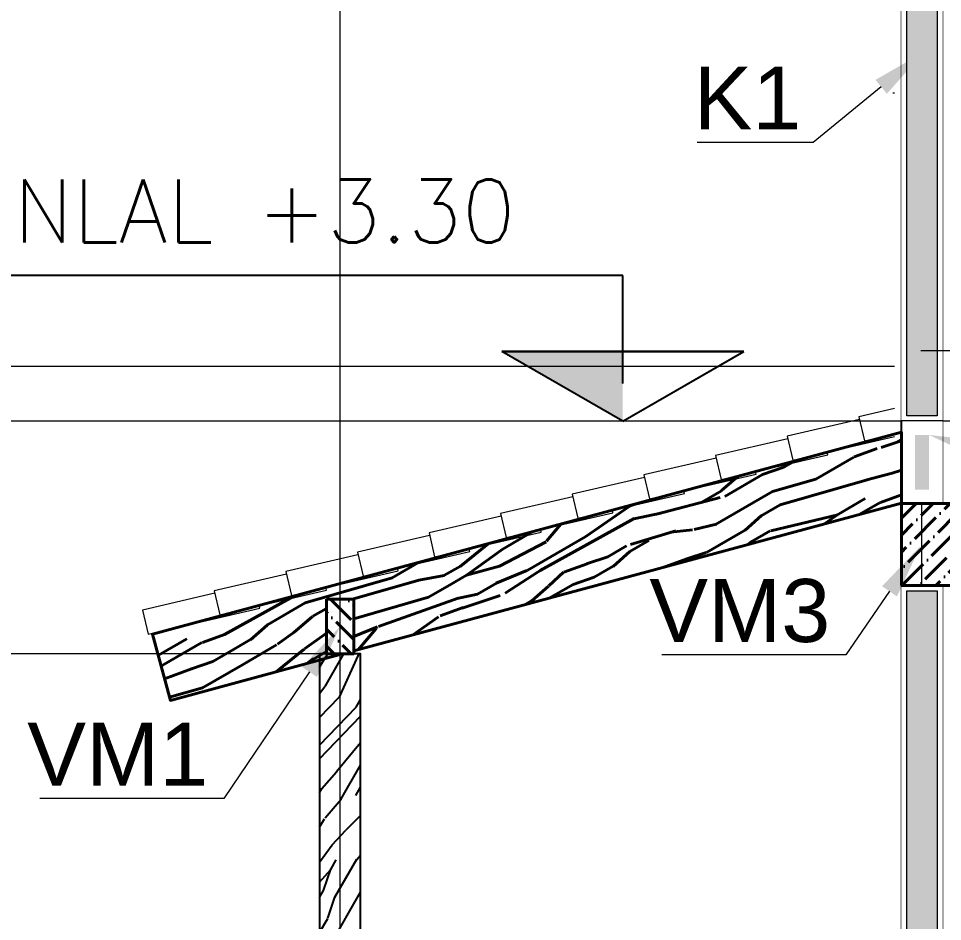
# Model space of a CAD drawing. Header units: metres. Extents: x 14 to 161, y 5 to 309.
# Drawn here: x 107.537 to 110.911, y 75.497 to 78.796 of the extents above; entities that cross this region are included whole.
import ezdxf
from ezdxf import colors
from ezdxf.entities.mleader import LeaderData, LeaderLine
from ezdxf.math import Vec2, Vec3

# ---------------------------------------------------------------- set-up
doc = ezdxf.new("R2010")
doc.units = ezdxf.units.M
doc.set_wipeout_variables(frame=1)
for name, pattern in [('ACAD_ISO04W100', [30, 24, -3, 0, -3]), ('ACAD_ISO05W100', [33, 24, -3, 0, -3, 0, -3]), ('ACAD_ISO06W100', [36, 24, -3, 0, -3, 0, -3, 0, -3]), ('CENTRO2', [0.8999999999999999, 0.6, -0.1, 0.1, -0.1])]:
    doc.linetypes.add(name, pattern=pattern)
for name, color, linetype, lineweight in [('A-Acabados arquitectonicos', 254, 'Continuous', 20), ('E-Castillos', 3, 'Continuous', 5), ('E-Ejes', 1, 'CENTRO2', 9), ('E-Hatch', 1, 'Continuous', 5), ('E-Textos', 3, 'Continuous', 15), ('E-Viga de Madera1', 3, 'ACAD_ISO04W100', 40), ('E-Viga de Madera2', 2, 'ACAD_ISO05W100', 40), ('E-Viga de Madera3', 4, 'ACAD_ISO06W100', 40)]:
    doc.layers.add(name, color=color, linetype=linetype, lineweight=lineweight)
for name, color, linetype in [('E-Columna de Madera', 6, 'Continuous'), ('E-Cotas', 2, 'Continuous'), ('E-Trabe 2', 6, 'Continuous')]:
    doc.layers.add(name, color=color, linetype=linetype)
doc.layers.add('Jach-Anotaciones-CalidaddeLínea  0.13', color=7, linetype='Continuous', lineweight=13, true_color=0x000000)
doc.styles.add('ASHADE', font='simplex.shx')
doc.styles.add('General', font='arial.ttf', dxfattribs={"height": 2.3})

# ---------------------------------------------------------------- blocks, each defined once
blk = doc.blocks.new('*U948')
at = {"layer": 'E-Castillos'}
blk.add_lwpolyline([(-0.07509993571125051, -2.625000000000028), (-0.07509993571125051, 0.07499999999998863), (0.07490006428872675, 0.07499999999998863), (0.07490006428872675, -2.625000000000028), (-0.07509993571125051, -2.625000000000028)], dxfattribs=at)
blk.add_wipeout([(-0.07509993571125051, -2.625000000000028), (0.07490006428872675, -2.625000000000028), (0.07490006428872675, 0.07499999999998774), (-0.07509993571125051, 0.07499999999998774)])
at = {"layer": 'E-Hatch'}
h = blk.add_hatch(color=1, dxfattribs=at)
h.dxf.hatch_style = 1
h.paths.add_polyline_path([(-0.05509993571125051, -2.605000000000028), (-0.05509993571125051, 0.05499999999998864), (0.05490006428872676, 0.05499999999998863), (0.05490006428872676, -2.605000000000028)])
at = {"layer": 'E-Castillos'}
blk.add_lwpolyline([(-0.05509993571125051, -2.605000000000028), (-0.05509993571125051, 0.05499999999998864), (0.05490006428872676, 0.05499999999998863), (0.05490006428872676, -2.605000000000028)], close=True, dxfattribs=at)
blk = doc.blocks.new('*U825')
for points in [[(-0.2999999999999972, -0.07500000000000373), (0, -0.07500000000000373), (0, 0.07500000000000195), (-0.2999999999999972, 0.07500000000000195)], [(-0.2499999999999922, -0.02500000000000593), (-0.05000000000000493, -0.02500000000000593), (-0.05000000000000493, 0.02500000000000415), (-0.2499999999999922, 0.02500000000000415)]]:
    blk.add_lwpolyline(points, close=True)
blk.add_wipeout([(-0.2999999999999972, -0.07500000000000384), (-2.7755575615628914e-17, -0.07500000000000384), (-2.7755575615628914e-17, 0.07500000000000273), (-0.2999999999999972, 0.07500000000000273)])
at = {"linetype": 'ByBlock'}
h = blk.add_hatch(color=256, dxfattribs=at)
h.dxf.hatch_style = 1
h.paths.add_polyline_path([(-0.2499999999999922, 0.02500000000000415), (-0.2499999999999922, -0.02500000000000593), (-0.05000000000000493, -0.02500000000000593), (-0.05000000000000493, 0.02500000000000415)])
blk.add_line((-0.2999999999999972, 0.07500000000000284), (0, 0.07500000000000284))
blk = doc.blocks.new('*U817')
at = {"layer": 'E-Cotas', "color": 2}
for p, q in [((-3.830894712564259e-08, 5.328313049120647), (-22.6614447994189, 5.328313049120647)), ((-3.830894712564259e-08, 1.383696414721948), (-3.830894712564259e-08, 5.328313049120647)), ((-4.417412719814031, 2.550394406733852), (4.417412652509363, 2.550394406733852)), ((4.417412652509363, 2.550394406733852), (-4.417412719814031, 2.550394406733852)), ((-3.830894712564259e-08, 2.054315384469874e-09), (-4.417412719814031, 2.550394406733852)), ((-3.830894712564259e-08, 2.054315384469874e-09), (-4.417412719814031, 2.550394406733852)), ((-3.830894712564259e-08, 2.054315384469874e-09), (4.417412652509363, 2.550394406733852)), ((-1.036926988717823e-08, -7.258910361684912e-09), (4.196640550034196, 2.42293155957554))]:
    blk.add_line(p, q, dxfattribs=at)
blk.add_solid([(-4.417412719814031, 2.550394406733852), (-3.830894712564259e-08, 2.550394406733852), (-4.417412719814031, 2.550394406733852), (-3.830894712564259e-08, 2.054315384469874e-09)], dxfattribs=at)
at = {"layer": 'E-Textos', "color": 3, "ltscale": 0.5, "style": 'ASHADE'}
blk.add_attdef('NLAL', (-22.24336711968285, 6.53209489501368, -0.2012455378280725), '', height=2.3, dxfattribs=at)

msp = doc.modelspace()

# ---------------------------------------------------------------- hatches: boundary and pattern name
at = {"layer": 'E-Columna de Madera', "ltscale": 100}
h = msp.add_hatch(dxfattribs=at)
h.set_pattern_fill('WOOD_01', color=256, scale=0.8, angle=59.99999999999999, pattern_type=2)
h.set_pattern_definition([(59.99999999999999, (44.4860927442395, 74.7781834564539), (-0.6928203230275509, 0.4000000000000001), [0.16, -0.6400000000000001]), (68.9726, (44.86421571867436, 74.56911165968417), (1.707181333764873, 4.556921008755907), [0.1538832, -15.2344232]), (65.71050000000001, (44.81864649929264, 74.5861834564539), (2.907189787389082, 6.6353772305239), [0.1607984, -7.8791008]), (44.57789999999999, (44.61080040238437, 74.7061834564539), (6.478452004936241, 6.421028284839122), [0.2406656, -23.8259016]), (53.6599, (44.3901696957854, 74.85203986291445), (0.3999987109868188, 0.6928213591829309), [0.1448864, -7.099420800000001]), (45.06859999999999, (44.79707727991104, 74.64482447260528), (2.292819189945099, 2.371281938520576), [0.1241936, -12.2951456]), (48.6901, (44.255241492555, 74.63433735954564), (0.3999998598007705, 0.6928206732555288), [0.3263376, -3.7528776]), (65.71050000000001, (44.92656954774691, 74.53311165968418), (2.907189787389082, 6.6353772305239), [0.0803992, -7.9595]), (59.99999999999999, (44.63158501207533, 74.6941834564539), (-0.6928203230275509, 0.4000000000000001), [0.08000000000000002, -0.7200000000000001]), (59.99999999999999, (44.46844657331201, 74.60361939184838), (-0.6928203230275509, 0.4000000000000001), [0.24, -0.5599999999999999]), (71.3099, (44.4445235248578, 74.8021834564539), (0.9071813619919353, 3.171280108323208), [0.081584, -3.9976312]), (62.72629999999999, (44.66086704437805, 74.58490142415114), (7.307182553961365, 14.25640507200551), [0.1681904, -16.6508464]), (52.40539999999999, (44.70165165406888, 74.60754244030252), (3.892815890058081, 5.142565012409674), [0.1210616, -11.9851336]), (59.99999999999999, (44.94492337681925, 74.42090142415114), (-0.6928203230275509, 0.4000000000000001), [0.16, -0.6400000000000001]), (58.83090000000001, (44.93956439297074, 74.33161939184839), (0.3999995411979115, 0.6928207571866336), [0.3920816, -38.81608]), (59.99999999999999, (44.41994915070006, 74.63161939184839), (-0.6928203230275509, 0.4000000000000001), [0.08000000000000002, -0.7200000000000001]), (59.99999999999999, (44.40452352485784, 74.73290142415114), (-0.6928203230275509, 0.4000000000000001), [0.08000000000000002, -0.7200000000000001]), (59.99999999999999, (44.16216969578534, 74.45713227878875), (-0.6928203230275509, 0.4000000000000001), [0.12, -0.68]), (50.5377, (44.23552867963394, 74.66419376600618), (0.3999997623479966, 0.6928205315673218), [0.2433104, -4.6228992]), (59.99999999999999, (44.1075286796339, 74.44249126263736), (-0.6928203230275509, 0.4000000000000001), [0.16, -0.6400000000000001]), (59.99999999999999, (44.68706697035884, 74.00628102710434), (-0.6928203230275509, 0.4000000000000001), [0.08800000000000001, -0.7120000000000001]), (59.99999999999999, (44.85642595420734, 74.3796193918484), (-0.6928203230275509, 0.4000000000000001), [0.08000000000000002, -0.7200000000000001]), (59.99999999999999, (44.63164134451654, 74.03828102710433), (-0.6928203230275509, 0.4000000000000001), [0.168, -0.6320000000000001]), (65.4403, (44.7940721251349, 74.4156193918484), (3.307183171481737, 7.328200936655065), [0.1687599999999992, -16.7072575999999]), (59.99999999999999, (44.74264649929273, 74.45454759507867), (-0.6928203230275509, 0.4000000000000001), [0.152, -0.6480000000000001]), (59.99999999999999, (44.52079009283216, 74.10228102710434), (-0.6928203230275509, 0.4000000000000001), [0.08800000000000001, -0.7120000000000001]), (58.83090000000001, (44.45793884114778, 74.24941946586765), (0.3999995411979115, 0.6928207571866336), [0.3920816, -38.81608]), (59.99999999999999, (44.43158501207529, 74.34777329494013), (-0.6928203230275509, 0.4000000000000001), [0.08000000000000002, -0.7200000000000001]), (59.99999999999999, (44.37080040238448, 74.29049126263737), (-0.6928203230275509, 0.4000000000000001), [0.08000000000000002, -0.7200000000000001]), (59.99999999999999, (44.53080040238444, 74.56761939184838), (-0.6928203230275509, 0.4000000000000001), [0.16, -0.6400000000000001]), (59.99999999999999, (44.43694399592391, 74.43705532724287), (-0.6928203230275509, 0.4000000000000001), [0.08000000000000002, -0.7200000000000001]), (59.99999999999999, (44.27380555716059, 74.34649126263737), (-0.6928203230275509, 0.4000000000000001), [0.16, -0.6400000000000001]), (79.6538, (44.67279009283209, 74.3655527498548), (1.628722567496922, 9.221021557858283), [0.1189287999999996, -11.77392479999995]), (71.3099, (44.41080040238444, 74.35977329494013), (0.9071813619919353, 3.171280108323208), [0.081584, -3.9976312]), (71.3099, (44.60544141853586, 74.61690142415114), (0.9071813619919353, 3.171280108323208), [0.081584, -3.9976312]), (65.71050000000001, (44.22216969578528, 74.56105532724288), (2.907189787389082, 6.6353772305239), [0.0803992, -7.9595]), (49.69519999999999, (44.04967227317343, 74.37428102710433), (3.092816639550967, 3.756924043554549), [0.08944239999999962, -8.854827999999952]), (48.6901, (44.73106697035871, 74.08249126263736), (0.3999998598007705, 0.6928206732555288), [0.081584, -3.9976312]), (150, (44.78492337681939, 74.14377329494012), (-0.4000000000000002, -0.6928203230275509), [0, -0.8]), (46.60760000000001, (44.31294399592389, 74.22228102710434), (9.571260273929024, 10.17795783413843), [0.172696, -17.0969232]), (71.3099, (44.45994915070003, 74.70090142415114), (0.9071813619919353, 3.171280108323208), [0.081584, -3.9976312]), (70.3048, (44.89642595420742, 74.44890142415115), (1.307182332745853, 3.864099886017482), [0.0894424, -8.854828000000001]), (48.6901, (44.47158501207525, 74.41705532724288), (0.3999998598007705, 0.6928206732555288), [0.081584, -3.9976312]), (48.6901, (44.47694399592388, 74.50633735954564), (0.3999998598007705, 0.6928206732555288), [0.081584, -3.9976312]), (41.5651, (44.38222602822668, 74.18228102710434), (0.3999991070388526, 0.6928206457307985), [0.1011927999999996, -2.428628799999987]), (45.9638, (44.1906671183973, 74.39449126263737), (0.399998980610664, 0.6928205473604472), [0.3298488, -2.9686352]), (43.3008, (44.22216969578528, 74.56105532724288), (4.185636286557601, 4.049744739044551), [0.2505672, -8.101676]), (59.99999999999999, (44.18752867963394, 74.58105532724288), (-0.6928203230275509, 0.4000000000000001), [0.096, -0.7040000000000001]), (45.9638, (44.7156413445166, 74.18377329494012), (0.399998980610664, 0.6928205473604472), [0.3298488, -2.9686352]), (45.9638, (44.62714392190458, 74.14249126263736), (0.399998980610664, 0.6928205473604472), [0.3298488, -2.9686352]), (45.9638, (44.56479009283214, 74.17849126263737), (0.399998980610664, 0.6928205473604472), [0.3298488, -2.9686352]), (49.69519999999999, (44.21594915070011, 74.27828102710434), (3.092816639550967, 3.756924043554549), [0.08944239999999962, -8.854827999999952]), (45.9638, (44.35380555716063, 74.48505532724288), (0.399998980610664, 0.6928205473604472), [0.164924, -3.13356]), (49.69519999999999, (44.43765165406887, 74.15028102710434), (3.092816639550967, 3.756924043554549), [0.08944239999999962, -8.854827999999952]), (57.61409999999999, (44.69414907668079, 74.48254759507866), (0.3999991286870908, 0.6928207761272522), [0.1921663999999992, -19.0244919999999]), (49.69519999999999, (44.52544141853582, 74.47833735954563), (3.092816639550967, 3.756924043554549), [0.08944239999999962, -8.854827999999952]), (72.52879999999999, (44.58329782499641, 74.54654759507866), (0.9071803507495232, 3.17128134510078), [0.073756, -7.301879200000001]), (49.5626, (44.47229267022021, 74.13028102710433), (5.785630364738171, 6.821029195902552), [0.3091152, -30.602364]), (51.86989999999999, (44.67279009283209, 74.3655527498548), (0.399999951861081, 0.6928198528405585), [0.1131368, -5.543716800000001]), (64.76359999999998, (44.49550806052946, 74.21849126263737), (3.707185580761411, 8.021020098351906), [0.1926655999999992, -9.440609599999947]), (59.99999999999999, (44.57765165406886, 74.39276814016398), (-0.6928203230275509, 0.4000000000000001), [0.248, -0.5519999999999999]), (44.7449, (44.12588250870647, 74.33028102710433), (2.292819044946169, 2.371281764098256), [0.09121440000000001, -9.030188800000001]), (50.5377, (44.78492337681939, 74.14377329494012), (0.3999997623479966, 0.6928205315673218), [0.2433104, -4.6228992]), (40.0169, (44.5554311089835, 74.08228102710434), (1.89281980711911, 1.678461156464925), [0.0936376, -9.270121600000001]), (59.99999999999999, (44.47066711839727, 74.87946548875665), (-0.6928203230275509, 0.4000000000000001), [0.04000000000000001, -0.76]), (59.99999999999999, (44.77550806052943, 74.70346548875665), (-0.6928203230275509, 0.4000000000000001), [0.08000000000000002, -0.7200000000000001]), (71.3099, (45.02492337681929, 74.55946548875666), (0.9071813619919353, 3.171280108323208), [0.081584, -3.9976312]), (59.99999999999999, (44.95964134451663, 74.60639369198692), (-0.6928203230275509, 0.4000000000000001), [0.144, -0.656]), (43.3008, (44.5884465733119, 74.81146548875665), (4.185636286557601, 4.049744739044551), [0.0835224, -8.2687208]), (48.02069999999999, (44.73793884114775, 74.73439369198692), (10.37204165104561, 11.56314678498073), [0.1472056, -26.84051519999999]), (150, (45.02492337681929, 74.55946548875666), (-0.4000000000000002, -0.6928203230275509), [0, -0.8]), (59.99999999999999, (45.05106697035876, 74.6367475210594), (-0.6928203230275509, 0.4000000000000001), [0.072, -0.7280000000000001]), (59.99999999999999, (44.91943110898353, 74.71274752105941), (-0.6928203230275509, 0.4000000000000001), [0.072, -0.7280000000000001]), (59.99999999999999, (44.88479009283219, 74.73274752105941), (-0.6928203230275509, 0.4000000000000001), [0.072, -0.7280000000000001]), (36.0376, (44.64923118300283, 74.8687475210594), (4.878451732092794, 3.649747619510788), [0.0787912, -7.800289599999999]), (48.51629999999998, (44.56609274423943, 74.9167475210594), (2.692928029771203, 3.064039415718946), [0.0734704, -52.17242]), (41.5651, (44.8155080605294, 74.77274752105942), (0.3999991070388526, 0.6928206457307985), [0.07589439999999958, -2.453926399999987]), (47.47120000000001, (44.4760261022459, 74.96874752105941), (2.692820176172625, 3.064101995905731), [0.073756, -7.301879200000001])])
h.paths.add_polyline_path([(108.636387193615, 74.02430136407455), (108.7863871936149, 74.02430136407455), (108.7863871936149, 76.47430136407455), (108.636387193615, 76.47430136407455)])
at = {"layer": 'E-Viga de Madera1'}
h = msp.add_hatch(dxfattribs=at)
h.set_pattern_fill('ANSI36', color=3, scale=0.01378823818189207, angle=90)
h.set_pattern_definition([(135, (149.3417066667593, 55.75815925877041), (-0.0851275633530408, 0.02321660818719296), [0.1094441405687683, -0.02188882811375366, 0, -0.02188882811375366])])
h.paths.add_polyline_path([(108.761387193615, 76.67430136407455), (108.6613871936149, 76.67430136407455), (108.6613871936149, 76.4743013640745), (108.761387193615, 76.4743013640745)])

# ---------------------------------------------------------------- linework, layer by layer
at = {"layer": 'A-Acabados arquitectonicos', "ltscale": 100}
for points in [[(110.7363769425708, 77.37068510895105), (110.6055779762739, 77.34022427021524), (110.6259911934936, 77.25256983186355), (110.7363769425708, 77.27827678197616)], [(110.6077234974165, 77.33101139364132), (110.344019664561, 77.26959928807167), (110.3644328817808, 77.18194484971997), (110.7363769425708, 77.2685642502798)], [(110.3461651857036, 77.26038641149773), (110.0824613528481, 77.19897430592809), (110.1028745700678, 77.1113198675764), (110.4924498516308, 77.20204527744106), (110.4903043304882, 77.21125815401494)], [(110.0846068739907, 77.18976142935416), (109.8209030411352, 77.12834932378452), (109.8413162583548, 77.04069488543283), (110.2308915399179, 77.13142029529749), (110.2287460187753, 77.14063317187137)], [(109.8230485622777, 77.1191364472106), (109.5593447294223, 77.05772434164093), (109.579757946642, 76.97006990328924), (109.969333228205, 77.0607953131539), (109.9664863028878, 77.07302002212623)], [(109.5614902505648, 77.04851146506701), (109.2977864177093, 76.98709935949736), (109.3181996349291, 76.89944492114567), (109.707774916492, 76.99017033101033), (109.7056293953495, 76.99938320758422)], [(109.299931938852, 76.97788648292344), (109.0362281059964, 76.9164743773538), (109.0566413232161, 76.82881993900209), (109.4462166047791, 76.91954534886676), (109.4440710836366, 76.92875822544063)], [(109.038373627139, 76.90726150077985), (108.7746697942836, 76.84584939521021), (108.7950830115032, 76.75819495685852), (109.1846582930663, 76.84892036672318), (109.1825127719236, 76.85813324329706)], [(108.776815315426, 76.83663651863628), (108.5131114825706, 76.77522441306664), (108.5335246997903, 76.68756997471495), (108.9230999813533, 76.77829538457961), (108.9209544602107, 76.78750826115349)], [(108.5152570037131, 76.76601153649271), (108.2515531708576, 76.70459943092305), (108.2719663880774, 76.61694499257136), (108.6615416696403, 76.70767040243602), (108.6593961484979, 76.7168832790099)], [(108.2535796529936, 76.69589770833149), (107.9899948591448, 76.63397444877948), (108.0104080763643, 76.54632001042779), (108.4180261547421, 76.64192093954571), (108.4160294468883, 76.6504948112471)]]:
    msp.add_lwpolyline(points, dxfattribs=at)
at = {"layer": 'E-Columna de Madera', "ltscale": 100}
msp.add_lwpolyline([(108.636387193615, 74.02430136407455), (108.7863871936149, 74.02430136407455), (108.7863871936149, 76.47430136407455), (108.636387193615, 76.47430136407455)], close=True, dxfattribs=at)
at = {"layer": 'E-Ejes', "ltscale": 20}
msp.add_line((112.5363769425707, 77.32430136407456), (106.951277185991, 77.32430136407456), dxfattribs=at)
for points in [[(108.7113871936149, 71.66684341078565), (108.7113871936149, 83.27178936999996)], [(110.8363769425706, 71.66684341078565), (110.8363769425706, 83.27178936999996)], [(110.7363769425712, 77.52430136407445), (106.9512771815839, 77.52430136407456)], [(108.636387193615, 76.47430136407455), (106.9512771815839, 76.47430136407455)]]:
    msp.add_lwpolyline(points, dxfattribs=at)
at = {"layer": 'E-Viga de Madera1', "ltscale": 0.5}
msp.add_lwpolyline([(108.6613871936149, 76.67430136407455), (108.7613871936149, 76.67430136407455), (108.7613871936149, 76.47430136407455), (108.6613871936149, 76.47430136407455), (108.6613871936149, 76.67430136407455)], dxfattribs=at)
at = {"layer": 'E-Viga de Madera1', "color": 3, "ltscale": 0.5}
msp.add_lwpolyline([(108.6613871936149, 76.4743013640745), (108.761387193615, 76.4743013640745), (108.761387193615, 76.67430136407455), (108.6613871936149, 76.67430136407455), (108.6613871936149, 76.4743013640745)], dxfattribs=at)
at = {"layer": 'Jach-Anotaciones-CalidaddeLínea  0.13', "ltscale": 100}
msp.add_lwpolyline([(110.7303769425708, 78.5243013640731), (110.7363769425709, 78.5243013640731)], dxfattribs=at)

# ---------------------------------------------------------------- block references
at = {"layer": 'E-Cotas', "ltscale": 0.5, "xscale": 0.1, "yscale": 0.1, "zscale": 0.1}
msp.add_blockref('*U817', (109.7438270725188, 77.32430136641355), dxfattribs=at).add_auto_attribs({'NLAL': 'NLAL +3.30'})

# ---------------------------------------------------------------- leaders
at = {"layer": 'E-Cotas', "ltscale": 0.5}
ml = msp.add_multileader_mtext('Standard', dxfattribs=at)
ml.set_content('VM1', color=3, style='General')
ml.set_leader_properties(color=2, linetype='Continuous', lineweight=15)
ml.build(insert=Vec2(0, 0))
ml.multileader.update_dxf_attribs({"text_left_attachment_type": 5, "text_right_attachment_type": 5, "dogleg_length": 3, "arrow_head_size": 0.2, "scale": 0.1})
ctx = ml.context
ctx.base_point, ctx.scale, ctx.char_height, ctx.arrow_head_size, ctx.landing_gap_size, ctx.plane_origin = Vec3(107.6295444340766, 75.94582639000362), 0.1, 0.23, 0.2, 0, Vec3(108.5590168678436, 76.34296711092213)
ctx.left_attachment, ctx.right_attachment, ctx.text_align_type = 5, 5, 2
notes = []
notes.append((ctx, [(0, (1, 1, 0), (108.2872743077864, 75.94582639000362), (-1, 0), 0.05747066497861231, [(0, [(108.7113871936149, 76.57430136407456)], 0, [])])]))
ctx.mtext.insert, ctx.mtext.alignment, ctx.mtext.flow_direction = Vec3(108.2298036428078, 76.22276772697496), 3, 5
for ctx, leaders in notes:
    for number, flags, end, landing, length, lines in leaders:
        leader = LeaderData()
        leader.index, (leader.has_last_leader_line, leader.has_dogleg_vector, leader.attachment_direction) = number, flags
        leader.last_leader_point, leader.dogleg_vector, leader.dogleg_length = Vec3(end), Vec3(landing), length
        for number, points, colour, breaks in lines:
            line = LeaderLine()
            line.index, line.vertices, line.color, line.breaks = number, Vec3.list(points), colors.encode_raw_color(colour), breaks
            leader.lines.append(line)
        ctx.leaders.append(leader)

# ---------------------------------------------------------------- next in the draw order: block references
at = {"layer": 'E-Castillos', "ltscale": 0.5}
for p in [(110.8363769425706, 79.94930136407456), (110.8363769425706, 76.64930136407459)]:
    msp.add_blockref('*U948', p, dxfattribs=at)

# ---------------------------------------------------------------- next in the draw order: block references
at = {"layer": 'E-Trabe 2', "ltscale": 0.5, "rotation": 90}
msp.add_blockref('*U825', (110.8363769425706, 77.32430136407457), dxfattribs=at)

# ---------------------------------------------------------------- next in the draw order: leaders
at = {"layer": 'E-Cotas', "ltscale": 0.5}
ml = msp.add_multileader_mtext('Standard', dxfattribs=at)
ml.set_content('K1', color=3, style='General')
ml.set_leader_properties(color=2, linetype='Continuous', lineweight=15)
ml.build(insert=Vec2(0, 0))
ml.multileader.update_dxf_attribs({"text_left_attachment_type": 5, "text_right_attachment_type": 5, "dogleg_length": 3, "arrow_head_size": 0.2, "scale": 0.1})
ctx = ml.context
ctx.base_point, ctx.scale, ctx.char_height, ctx.arrow_head_size, ctx.landing_gap_size, ctx.plane_origin = Vec3(110.0852098439268, 78.34314182213723), 0.1, 0.23, 0.2, 0, Vec3(111.311863512226, 78.67237108270021)
ctx.left_attachment, ctx.right_attachment, ctx.text_align_type = 5, 5, 2
notes = []
notes.append((ctx, [(0, (1, 1, 0), (110.4391179506968, 78.34314182213723), (-1, 0), 0.04342379571945121, [(0, [(110.8423373734554, 78.67237108270018)], 0, [])])]))
ctx.mtext.insert, ctx.mtext.alignment, ctx.mtext.flow_direction = Vec3(110.3956941549773, 78.62008315910857), 3, 5
ml = msp.add_multileader_mtext('Standard', dxfattribs=at)
ml.set_content('VM3', color=3, style='General')
ml.set_leader_properties(color=2, linetype='Continuous', lineweight=15)
ml.build(insert=Vec2(0, 0))
ml.multileader.update_dxf_attribs({"text_left_attachment_type": 5, "text_right_attachment_type": 5, "dogleg_length": 3, "arrow_head_size": 0.2, "scale": 0.1})
ctx = ml.context
ctx.base_point, ctx.scale, ctx.char_height, ctx.arrow_head_size, ctx.landing_gap_size, ctx.plane_origin = Vec3(109.8567070735444, 76.47102965738124), 0.1, 0.23, 0.2, 0, Vec3(110.8305792344601, 76.86817037829975)
ctx.left_attachment, ctx.right_attachment, ctx.text_align_type = 5, 5, 2
notes.append((ctx, [(0, (1, 1, 0), (110.5588366744029, 76.47102965738124), (-1, 0), 0.05747066497861231, [(0, [(110.8305792344601, 76.86817037829975)], 0, [])])]))
ctx.mtext.insert, ctx.mtext.alignment, ctx.mtext.flow_direction = Vec3(110.5013660094243, 76.7479709943526), 3, 5
for ctx, leaders in notes:
    for number, flags, end, landing, length, lines in leaders:
        leader = LeaderData()
        leader.index, (leader.has_last_leader_line, leader.has_dogleg_vector, leader.attachment_direction) = number, flags
        leader.last_leader_point, leader.dogleg_vector, leader.dogleg_length = Vec3(end), Vec3(landing), length
        for number, points, colour, breaks in lines:
            line = LeaderLine()
            line.index, line.vertices, line.color, line.breaks = number, Vec3.list(points), colors.encode_raw_color(colour), breaks
            leader.lines.append(line)
        ctx.leaders.append(leader)

# ---------------------------------------------------------------- next in the draw order: hatches: boundary and pattern name
at = {"layer": 'E-Viga de Madera2', "ltscale": 100}
h = msp.add_hatch(dxfattribs=at)
h.set_pattern_fill('WOOD_01', color=2, scale=0.8, angle=-149.8903648187349, pattern_type=2)
h.set_pattern_definition([(210.1096351812651, (127.0862377252769, 87.64829304226588), (0.4013249750458563, -0.6920536571714964), [0.16, -0.6400000000000001]), (219.0822351812651, (126.8626017021804, 88.01798876738803), (-3.75099794122626, -3.10000187601758), [0.1538832, -15.2344232]), (215.8201351812652, (126.8936017372549, 87.98047879770822), (-5.827163876082596, -4.303968472530025), [0.1607984, -7.879100799999999]), (194.6875351812651, (127.0139992297687, 87.77286270055676), (-8.816559740206214, -2.338422323349947), [0.2406655999999999, -23.82590159999999]), (203.7695351812651, (127.1325953983904, 87.53645849418926), (-0.6920530559818128, -0.4013265157417761), [0.1448863999999992, -7.099420799999975]), (195.1782351812651, (126.8830785528992, 87.91888932952565), (-3.169538943504782, -0.9132473680996779), [0.1241935999999996, -12.29514559999994]), (198.7997351812651, (127.3580658184357, 87.6579619496322), (-0.6920537101547825, -0.4013253485538639), [0.3263375999999984, -3.752877599999987]), (215.8201351812652, (126.8264824544262, 88.08027359653347), (-5.827163876082596, -4.303968472530025), [0.08039919999999999, -7.959499999999999]), (210.1096351812651, (127.0019594805172, 87.79362431027188), (0.4013249750458563, -0.6920536571714964), [0.08000000000000002, -0.7200000000000001]), (210.1096351812651, (127.188529208957, 87.79084286642048), (0.4013249750458563, -0.6920536571714964), [0.24, -0.5599999999999999]), (221.4195351812652, (127.1103172237795, 87.60676982283557), (-2.366890524588555, -2.297351691318705), [0.081584, -3.9976312]), (212.8359351812651, (127.0310323487298, 87.90296217349362), (-13.43974997070707, -8.718550520522387), [0.1681904, -16.6508464]), (202.5150351812651, (126.9843899166199, 87.90365753445649), (-5.937751599188023, -2.518550457522909), [0.1210616, -11.9851336]), (210.1096351812651, (126.866489108961, 88.18670417293394), (0.4013249750458563, -0.6920536571714964), [0.16, -0.6400000000000001]), (208.9405351812651, (126.9156282259259, 88.26143935329712), (-0.6920534757586863, -0.4013255800936709), [0.3920816, -38.81608]), (210.1096351812651, (127.2166219572102, 87.74239911041848), (0.4013249750458563, -0.6920536571714964), [0.08000000000000002, -0.7200000000000001]), (210.1096351812651, (127.1795225894968, 87.64690232034017), (0.4013249750458563, -0.6920536571714964), [0.08000000000000002, -0.7200000000000001]), (210.1096351812651, (127.5270659829782, 87.7652137299654), (0.4013249750458563, -0.6920536571714964), [0.12, -0.68]), (200.6473351812651, (127.3602777442942, 87.62225330384446), (-0.6920535550559441, -0.4013252742777478), [0.2433104, -4.622899199999999]), (210.1096351812651, (127.5817349145889, 87.75067729585908), (0.4013249750458563, -0.6920536571714964), [0.16, -0.6400000000000001]), (210.1096351812651, (127.2966683393366, 88.41767133456851), (0.4013249750458563, -0.6920536571714964), [0.08800000000000001, -0.7120000000000001]), (210.1096351812651, (126.9637872229314, 88.17839291443654), (0.4013249750458563, -0.6920536571714964), [0.08000000000000002, -0.7200000000000001]), (210.1096351812651, (127.3287743373402, 88.36230704199477), (0.4013249750458563, -0.6920536571714964), [0.168, -0.6320000000000001]), (215.5499351812651, (126.9999064706856, 88.11610808529112), (-6.519213483333457, -4.705299677645137), [0.16876, -16.7072576]), (210.1096351812651, (127.0250919321175, 88.05673054296692), (0.4013249750458563, -0.6920536571714964), [0.152, -0.6480000000000001]), (210.1096351812651, (127.3929863333475, 88.25157845684733), (0.4013249750458563, -0.6920536571714964), [0.08800000000000001, -0.7120000000000001]), (208.9405351812651, (127.3741518904944, 88.0926908746944), (-0.6920534757586863, -0.4013255800936709), [0.3920816, -38.81608]), (210.1096351812651, (127.3479863091031, 87.99428679779486), (0.4013249750458563, -0.6920536571714964), [0.08000000000000002, -0.7200000000000001]), (210.1096351812651, (127.4292314240715, 88.01365768558428), (0.4013249750458563, -0.6920536571714964), [0.08000000000000002, -0.7200000000000001]), (210.1096351812651, (127.1524099612029, 87.85312769556592), (0.4013249750458563, -0.6920536571714964), [0.16, -0.6400000000000001]), (210.1096351812651, (127.2988471921382, 87.91955161743168), (0.4013249750458563, -0.6920536571714964), [0.08000000000000002, -0.7200000000000001]), (210.1096351812651, (127.485416920578, 87.91677017358028), (0.4013249750458563, -0.6920536571714964), [0.16, -0.6400000000000001]), (229.7634351812651, (127.1300059436223, 88.09907496632988), (-6.007292680493557, -7.182785700774421), [0.1189287999999996, -11.77392479999995]), (221.4195351812652, (127.3600260583543, 87.97352518807966), (-2.366890524588555, -2.297351691318705), [0.081584, -3.9976312]), (221.4195351812652, (127.0631383467336, 87.84759788091993), (-2.366890524588555, -2.297351691318705), [0.081584, -3.9976312]), (215.8201351812652, (127.4232579344023, 87.7050149837085), (-5.827163876082596, -4.303968472530025), [0.08039919999999999, -7.959499999999999]), (199.8048351812651, (127.6658873163786, 87.78098196997068), (-4.553644773776005, -1.715899854066103), [0.08944239999999999, -8.854828]), (198.7997351812651, (127.2205424370478, 88.37352558731348), (-0.6920537101547825, -0.4013253485538639), [0.0815839999999996, -3.997631199999987]), (300.1096351812651, (127.1433105718296, 88.34723416295229), (0.6920536571714964, 0.4013249750458562), [0, -0.8]), (196.7172351812651, (127.5133838258613, 88.04396235969587), (-13.37020000061453, -4.054331122190043), [0.172696, -17.0969232]), (221.4195351812652, (127.1474165914932, 87.70226661291392), (-2.366890524588555, -2.297351691318705), [0.081584, -3.9976312]), (220.4144351812651, (126.8945818572142, 88.13826041693194), (-3.058944751622382, -2.698675709803808), [0.0894424, -8.854828000000001]), (198.7997351812651, (127.2787809433859, 87.95415430029024), (-0.6920537101547825, -0.4013253485538639), [0.0815839999999996, -3.997631199999987]), (198.7997351812651, (127.229641826421, 87.87941911992708), (-0.6920537101547825, -0.4013253485538639), [0.0815839999999996, -3.997631199999987]), (191.6747351812651, (127.4732513283566, 88.113167725413), (-0.6920530438081016, -0.4013256998233002), [0.1011928, -2.428628799999998]), (196.0734351812651, (127.5335759175835, 87.8337237347197), (-0.6920528851752464, -0.4013256775425875), [0.3298487999999984, -2.968635199999988]), (193.4104351812651, (127.4232579344023, 87.7050149837085), (-5.647023005510026, -1.425171831747753), [0.2505671999999984, -8.101675999999948]), (210.1096351812651, (127.4433241831547, 87.67041230084995), (0.4013249750458563, -0.6920536571714964), [0.096, -0.7040000000000001]), (196.0734351812651, (127.1834430693341, 88.27802879723511), (-0.6920528851752464, -0.4013256775425875), [0.3298487999999984, -2.968635199999988]), (196.0734351812651, (127.2807411833045, 88.26971753873771), (-0.6920528851752464, -0.4013256775425875), [0.3298487999999984, -2.968635199999988]), (196.0734351812651, (127.3168604310587, 88.20743270959228), (-0.6920528851752464, -0.4013256775425875), [0.3298487999999984, -2.968635199999988]), (199.8048351812651, (127.5695693223677, 87.94707484769187), (-4.553644773776005, -1.715899854066103), [0.08944239999999999, -8.854828]), (196.0734351812651, (127.3470061891435, 87.83650517857107), (-0.6920528851752464, -0.4013256775425875), [0.1649239999999992, -3.133559999999987]), (199.8048351812651, (127.4411453303531, 88.16853201798675), (-4.553644773776005, -1.715899854066103), [0.08944239999999999, -8.854828]), (207.7237351812651, (127.0531846803707, 88.00828678696492), (-0.6920531275587265, -0.4013258020862661), [0.1921663999999999, -19.02449199999998]), (199.8048351812651, (127.2015490781678, 87.92786287592908), (-4.553644773776005, -1.715899854066103), [0.08944239999999999, -8.854828]), (222.6384351812651, (127.117396676378, 87.89755820181747), (-2.366890264199184, -2.29735326752534), [0.07375599999999961, -7.301879199999976]), (199.6722351812651, (127.4210790816007, 88.20313470084533), (-8.415234077220244, -3.030477426797056), [0.3091151999999984, -30.6023639999999]), (201.9795351812651, (127.1300059436223, 88.09907496632988), (-0.6920533811220859, -0.4013245913925146), [0.1131367999999996, -5.543716799999975]), (214.8732351812651, (127.3569929285633, 88.13822734387516), (-7.211268650563795, -5.106622445194705), [0.1926656, -9.440609599999998]), (210.1096351812651, (127.198926550343, 88.0280682767207), (0.4013249750458563, -0.6920536571714964), [0.248, -0.5519999999999999]), (194.8545351812651, (127.6217415691236, 87.85710787225956), (-3.169538730871569, -0.9132472891379664), [0.0912144, -9.0301888]), (200.6473351812651, (127.1433105718296, 88.34723416295229), (-0.6920535550559441, -0.4013252742777478), [0.2433104, -4.622899199999999]), (190.1265351812651, (127.3729200845952, 88.28618113970589), (-2.4774855926582, -0.5119216875216798), [0.0936376, -9.270121600000001]), (210.1096351812651, (127.0491383575634, 87.55279625218759), (0.4013249750458563, -0.6920536571714964), [0.04000000000000001, -0.76]), (210.1096351812651, (126.8725553685432, 87.85729986134302), (0.4013249750458563, -0.6920536571714964), [0.08000000000000002, -0.7200000000000001]), (221.4195351812652, (126.7280783775268, 88.10643917792478), (-2.366890524588555, -2.297351691318705), [0.081584, -3.9976312]), (210.1096351812651, (126.7612903384596, 88.03322056245717), (0.4013249750458563, -0.6920536571714964), [0.144, -0.656]), (193.4104351812651, (126.9809131118055, 87.67044537390672), (-5.647023005510026, -1.425171831747753), [0.0835223999999996, -8.268720799999949]), (198.1303351812651, (126.8897143304742, 87.81176339216229), (-14.75475965505833, -4.856200068314552), [0.1472055999999999, -26.84051519999998]), (300.1096351812651, (126.7280783775268, 88.10643917792478), (0.6920536571714964, 0.4013249750458562), [0, -0.8]), (210.1096351812651, (126.6668995113104, 88.05246560727676), (0.4013249750458563, -0.6920536571714964), [0.072, -0.7280000000000001]), (210.1096351812651, (126.7431512565692, 87.92097541241418), (0.4013249750458563, -0.6920536571714964), [0.072, -0.7280000000000001]), (210.1096351812651, (126.7632175053215, 87.88637272955562), (0.4013249750458563, -0.6920536571714964), [0.072, -0.7280000000000001]), (186.1472351812651, (126.8996679968371, 87.65107448611731), (-6.048345187321964, -0.7331231025435567), [0.07879119999999999, -7.800289599999997]), (198.6259351812652, (126.9478269938426, 87.56802804725673), (-3.861655643977137, -1.314463617581803), [0.07347039999999999, -52.17242]), (191.6747351812651, (126.803350002826, 87.81716736383844), (-0.6920530438081016, -0.4013256998233002), [0.07589439999999993, -2.453926399999998]), (197.5808351812651, (126.9999992405985, 87.47806107182443), (-3.861593323335627, -1.314571621360191), [0.07375599999999999, -7.3018792])])
h.paths.add_polyline_path([(108.720111951236, 76.47430136407455), (108.661387193615, 76.47430136407455), (108.661387193615, 76.67430136407455), (108.7613871936149, 76.67430136407455), (108.761387193615, 76.48544572593674), (110.7613769425705, 77.02544520742714), (110.7613769425705, 77.28439749638544), (108.0266677207931, 76.54602293093677), (108.0918344368627, 76.30466572860651)])
at = {"layer": 'E-Viga de Madera3'}
h = msp.add_hatch(dxfattribs=at)
h.set_pattern_fill('ANSI36', color=4, scale=0.01378823818189207)
h.set_pattern_definition([(45, (30.79747359768679, 45.85413590635223), (0.02321660818719295, 0.0851275633530408), [0.1094441405687683, -0.02188882811375366, 0, -0.02188882811375366])])
h.paths.add_polyline_path([(110.9613769425706, 77.02430136407457), (110.7613769425705, 77.02430136407457), (110.7613769425705, 76.72430136407458), (110.9613769425706, 76.72430136407458)])

# ---------------------------------------------------------------- next in the draw order: linework, layer by layer
at = {"layer": 'E-Viga de Madera2', "linetype": 'Continuous', "ltscale": 0.5}
msp.add_line((110.7613769425705, 77.28508348709131), (110.7613769425705, 77.02544520742714), dxfattribs=at)
for points in [[(110.7613769425705, 77.28439749638545), (108.0266677207931, 76.54602293093679), (108.0918344368627, 76.3046657286065), (108.720111951236, 76.47430136407455)], [(108.7613871936149, 76.48544572593673), (110.7613769425705, 77.02544520742714)]]:
    msp.add_lwpolyline(points, dxfattribs=at)
at = {"layer": 'E-Viga de Madera3', "color": 4, "ltscale": 0.5}
msp.add_lwpolyline([(110.7613769425705, 77.02430136407457), (110.7613769425705, 76.72430136407458), (110.9613769425706, 76.72430136407458), (110.9613769425706, 77.02430136407457), (110.7613769425705, 77.02430136407457)], dxfattribs=at)

# ---------------------------------------------------------------- next in the draw order: leaders
at = {"layer": 'E-Cotas', "ltscale": 0.5}
ml = msp.add_multileader_mtext('Standard', dxfattribs=at)
ml.set_content('T2', color=3, style='General')
ml.set_leader_properties(color=2, linetype='Continuous', lineweight=15)
ml.build(insert=Vec2(0, 0))
ml.multileader.update_dxf_attribs({"text_left_attachment_type": 5, "text_right_attachment_type": 5, "dogleg_length": 3, "arrow_head_size": 0.2, "scale": 0.1})
ctx = ml.context
ctx.base_point, ctx.scale, ctx.char_height, ctx.arrow_head_size, ctx.landing_gap_size, ctx.plane_origin = Vec3(111.1981050878651, 77.58197250817695), 0.1, 0.23, 0.2, 0, Vec3(110.8617755573213, 77.27430136407457)
ctx.left_attachment, ctx.right_attachment = 5, 5
notes = []
notes.append((ctx, [(0, (1, 1, 0), (111.1562969475537, 77.58197250817695), (1, 0), 0.04180814031133484, [(1, [(110.8613769425706, 77.27430136407456), (111.3337474618938, 77.14333002532987)], 0, [])])]))
ctx.mtext.insert, ctx.mtext.flow_direction = Vec3(111.1981050878651, 77.8589138451483), 5
for ctx, leaders in notes:
    for number, flags, end, landing, length, lines in leaders:
        leader = LeaderData()
        leader.index, (leader.has_last_leader_line, leader.has_dogleg_vector, leader.attachment_direction) = number, flags
        leader.last_leader_point, leader.dogleg_vector, leader.dogleg_length = Vec3(end), Vec3(landing), length
        for number, points, colour, breaks in lines:
            line = LeaderLine()
            line.index, line.vertices, line.color, line.breaks = number, Vec3.list(points), colors.encode_raw_color(colour), breaks
            leader.lines.append(line)
        ctx.leaders.append(leader)

doc.saveas('drawing.dxf')
